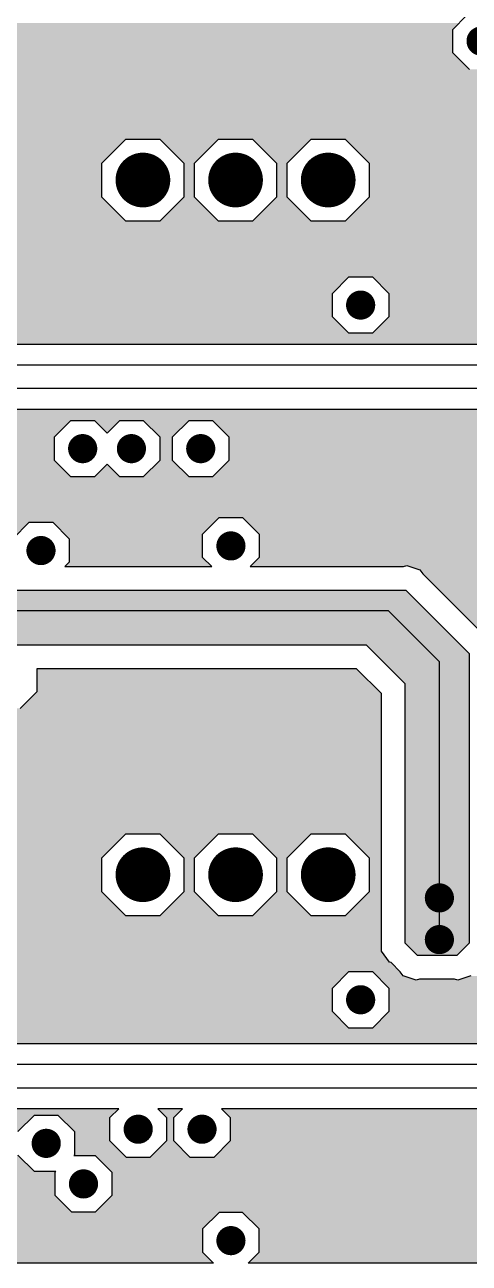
# Model space of a CAD drawing. Extents: x 295 to 953, y 10 to 290.
# Drawn here: x 785 to 805.1, y 91.3 to 147.3 of the extents above; entities that cross this region are included whole.
import ezdxf

# ---------------------------------------------------------------- set-up
doc = ezdxf.new("R2010")
doc.units = 0
doc.header["$LTSCALE"] = 5
doc.header["$MEASUREMENT"] = 0
doc.layers.get('0').update_dxf_attribs({"linetype": 'CONTINUOUS', "lineweight": 25})
doc.layers.add('L3-INT2_GBR', color=2, linetype='CONTINUOUS')

msp = doc.modelspace()

# ---------------------------------------------------------------- linework, layer by layer
at = {"color": 7}
for points, const_width in [([(805.943, 146.608, -1), (805.283, 146.608, -1)], 0.66), ([(790.934, 140.321, -1), (789.697, 140.321, -1)], 1.238), ([(795.125, 140.321, -1), (793.888, 140.321, -1)], 1.238), ([(799.316, 140.321, -1), (798.079, 140.321, -1)], 1.238), ([(800.494, 134.663, -1), (799.834, 134.663, -1)], 0.66), ([(787.921, 128.167, -1), (787.261, 128.167, -1)], 0.66), ([(790.126, 128.167, -1), (789.466, 128.167, -1)], 0.66), ([(793.261, 128.167, -1), (792.601, 128.167, -1)], 0.66), ([(794.627, 123.767, -1), (793.967, 123.767, -1)], 0.66), ([(786.035, 123.557, -1), (785.375, 123.557, -1)], 0.66), ([(790.934, 108.889, -1), (789.697, 108.889, -1)], 1.238), ([(795.125, 108.889, -1), (793.888, 108.889, -1)], 1.238), ([(799.316, 108.889, -1), (798.079, 108.889, -1)], 1.238), ([(804.057, 107.841, -1), (803.397, 107.841, -1)], 0.66), ([(804.057, 105.955, -1), (803.397, 105.955, -1)], 0.66), ([(800.494, 103.231, -1), (799.834, 103.231, -1)], 0.66), ([(790.433, 97.375, -1), (789.773, 97.375, -1)], 0.66), ([(793.32, 97.375, -1), (792.66, 97.375, -1)], 0.66), ([(786.271, 96.735, -1), (785.611, 96.735, -1)], 0.66), ([(787.958, 94.9, -1), (787.298, 94.9, -1)], 0.66), ([(794.627, 92.334, -1), (793.967, 92.334, -1)], 0.66)]:
    msp.add_lwpolyline(points, format="xyb", close=True, dxfattribs=dict(at, const_width=const_width))
at = {"layer": 'L3-INT2_GBR', "color": 7}
for p, q in [((804.334, 147.137), (804.956, 147.761)), ((804.334, 146.078), (804.334, 147.137)), ((805.083, 145.329), (804.334, 146.078)), ((788.459, 141.09), (789.546, 142.177)), ((789.546, 142.177), (791.084, 142.177)), ((791.084, 142.177), (792.172, 141.09)), ((792.65, 141.09), (793.737, 142.177)), ((793.737, 142.177), (795.275, 142.177)), ((795.275, 142.177), (796.363, 141.09)), ((796.841, 141.09), (797.928, 142.177)), ((797.928, 142.177), (799.466, 142.177)), ((799.466, 142.177), (800.554, 141.09)), ((788.459, 139.552), (788.459, 141.09)), ((792.172, 141.09), (792.172, 139.552)), ((792.65, 139.552), (792.65, 141.09)), ((796.363, 141.09), (796.363, 139.552)), ((796.841, 139.552), (796.841, 141.09)), ((800.554, 141.09), (800.554, 139.552)), ((789.546, 138.465), (788.459, 139.552)), ((792.172, 139.552), (791.084, 138.465)), ((793.737, 138.465), (792.65, 139.552)), ((796.363, 139.552), (795.275, 138.465)), ((797.928, 138.465), (796.841, 139.552)), ((800.554, 139.552), (799.466, 138.465)), ((791.084, 138.465), (789.546, 138.465)), ((795.275, 138.465), (793.737, 138.465)), ((799.466, 138.465), (797.928, 138.465)), ((798.886, 135.193), (799.635, 135.942)), ((799.635, 135.942), (800.694, 135.942)), ((800.694, 135.942), (801.443, 135.193)), ((798.886, 134.134), (798.886, 135.193)), ((801.443, 135.193), (801.443, 134.134)), ((799.635, 133.385), (798.886, 134.134)), ((801.443, 134.134), (800.694, 133.385)), ((800.694, 133.385), (799.635, 133.385)), ((775.657, 132.888), (808.556, 132.888)), ((808.949, 131.939), (776.05, 131.939)), ((809.384, 130.891), (776.485, 130.891)), ((809.777, 129.943), (776.878, 129.943)), ((786.313, 128.697), (787.062, 129.446)), ((787.062, 129.446), (788.121, 129.446)), ((788.121, 129.446), (788.693, 128.874)), ((788.693, 128.874), (789.266, 129.446)), ((789.266, 129.446), (790.325, 129.446)), ((790.325, 129.446), (791.074, 128.697)), ((791.652, 128.697), (792.401, 129.446)), ((792.401, 129.446), (793.46, 129.446)), ((793.46, 129.446), (794.209, 128.697)), ((786.313, 127.638), (786.313, 128.697)), ((791.074, 128.697), (791.074, 127.638)), ((791.652, 127.638), (791.652, 128.697)), ((794.209, 128.697), (794.209, 127.638)), ((787.062, 126.889), (786.313, 127.638)), ((788.693, 127.461), (788.121, 126.889)), ((789.266, 126.889), (788.693, 127.461)), ((791.074, 127.638), (790.325, 126.889)), ((792.401, 126.889), (791.652, 127.638)), ((794.209, 127.638), (793.46, 126.889)), ((788.121, 126.889), (787.062, 126.889)), ((790.325, 126.889), (789.266, 126.889)), ((793.46, 126.889), (792.401, 126.889)), ((793.018, 124.296), (793.767, 125.045)), ((793.767, 125.045), (794.827, 125.045)), ((794.827, 125.045), (795.576, 124.296)), ((784.427, 124.087), (785.176, 124.836)), ((785.176, 124.836), (786.235, 124.836)), ((786.235, 124.836), (786.984, 124.087)), ((786.984, 124.087), (786.984, 123.028)), ((793.018, 123.237), (793.018, 124.296)), ((795.576, 124.296), (795.576, 123.237)), ((786.984, 123.028), (786.786, 122.83)), ((786.786, 122.83), (793.426, 122.83)), ((793.426, 122.83), (793.018, 123.237)), ((795.576, 123.237), (795.168, 122.83)), ((795.168, 122.83), (802.11, 122.83)), ((802.11, 122.83), (802.26, 122.879)), ((802.26, 122.879), (802.846, 122.688)), ((802.846, 122.688), (802.982, 122.5)), ((802.982, 122.5), (805.703, 119.779)), ((768.573, 121.757), (802.209, 121.757)), ((802.209, 121.757), (805.07, 118.896)), ((801.422, 120.833), (769.36, 120.833)), ((801.422, 120.833), (803.727, 118.528)), ((800.425, 119.28), (770.147, 119.28)), ((802.174, 117.531), (800.425, 119.28)), ((805.07, 118.896), (805.07, 105.797)), ((803.727, 105.955), (803.727, 118.528)), ((785.517, 118.208), (785.517, 117.16)), ((799.981, 118.208), (785.517, 118.208)), ((801.101, 117.088), (799.981, 118.208)), ((785.517, 117.16), (784.768, 116.411)), ((802.174, 105.797), (802.174, 117.531)), ((801.101, 105.437), (801.101, 117.088)), ((788.459, 109.658), (789.546, 110.745)), ((789.546, 110.745), (791.084, 110.745)), ((791.084, 110.745), (792.172, 109.658)), ((792.65, 109.658), (793.737, 110.745)), ((793.737, 110.745), (795.275, 110.745)), ((795.275, 110.745), (796.363, 109.658)), ((796.841, 109.658), (797.928, 110.745)), ((797.928, 110.745), (799.466, 110.745)), ((799.466, 110.745), (800.554, 109.658)), ((788.459, 108.12), (788.459, 109.658)), ((792.172, 109.658), (792.172, 108.12)), ((792.65, 108.12), (792.65, 109.658)), ((796.363, 109.658), (796.363, 108.12)), ((796.841, 108.12), (796.841, 109.658)), ((800.554, 109.658), (800.554, 108.12)), ((789.546, 107.032), (788.459, 108.12)), ((792.172, 108.12), (791.084, 107.032)), ((793.737, 107.032), (792.65, 108.12)), ((796.363, 108.12), (795.275, 107.032)), ((797.928, 107.032), (796.841, 108.12)), ((800.554, 108.12), (799.466, 107.032)), ((791.084, 107.032), (789.546, 107.032)), ((795.275, 107.032), (793.737, 107.032)), ((799.466, 107.032), (797.928, 107.032)), ((801.464, 104.939), (801.101, 105.437)), ((802.73, 105.241), (802.174, 105.797)), ((805.07, 105.797), (804.514, 105.241)), ((801.54, 104.914), (801.464, 104.939)), ((801.955, 104.498), (801.54, 104.914)), ((804.514, 105.241), (802.73, 105.241)), ((798.886, 103.76), (799.635, 104.51)), ((799.635, 104.51), (800.694, 104.51)), ((800.694, 104.51), (801.443, 103.76)), ((802.093, 104.31), (801.955, 104.498)), ((802.679, 104.119), (802.093, 104.31)), ((805.151, 104.31), (804.565, 104.119)), ((798.886, 102.701), (798.886, 103.76)), ((801.443, 103.76), (801.443, 102.701)), ((802.829, 104.168), (802.679, 104.119)), ((804.415, 104.168), (802.829, 104.168)), ((804.565, 104.119), (804.415, 104.168)), ((799.635, 101.952), (798.886, 102.701)), ((801.443, 102.701), (800.694, 101.952)), ((800.694, 101.952), (799.635, 101.952)), ((771.273, 101.246), (832.673, 101.246)), ((833.065, 100.297), (771.665, 100.297)), ((772.101, 99.249), (833.484, 99.249)), ((789.22, 98.301), (772.494, 98.301)), ((788.824, 97.905), (789.22, 98.301)), ((790.985, 98.301), (791.381, 97.905)), ((792.107, 98.301), (790.985, 98.301)), ((791.711, 97.905), (792.107, 98.301)), ((793.873, 98.301), (794.269, 97.905)), ((833.877, 98.301), (793.873, 98.301)), ((784.663, 97.264), (785.412, 98.014)), ((785.412, 98.014), (786.471, 98.014)), ((786.471, 98.014), (787.22, 97.264)), ((788.824, 96.845), (788.824, 97.905)), ((791.381, 97.905), (791.381, 96.845)), ((791.711, 96.845), (791.711, 97.905)), ((794.269, 97.905), (794.269, 96.845)), ((787.22, 97.264), (787.22, 96.205)), ((789.573, 96.096), (788.824, 96.845)), ((791.381, 96.845), (790.632, 96.096)), ((792.46, 96.096), (791.711, 96.845)), ((794.269, 96.845), (793.52, 96.096)), ((785.412, 95.456), (784.663, 96.205)), ((787.22, 96.205), (787.194, 96.179)), ((787.194, 96.179), (788.157, 96.179)), ((788.157, 96.179), (788.906, 95.43)), ((790.632, 96.096), (789.573, 96.096)), ((793.52, 96.096), (792.46, 96.096)), ((786.375, 95.456), (785.412, 95.456)), ((786.349, 95.43), (786.375, 95.456)), ((786.349, 94.37), (786.349, 95.43)), ((788.906, 95.43), (788.906, 94.37)), ((787.098, 93.621), (786.349, 94.37)), ((788.906, 94.37), (788.157, 93.621)), ((788.157, 93.621), (787.098, 93.621)), ((793.767, 93.613), (793.018, 92.864)), ((794.827, 93.613), (793.767, 93.613)), ((795.576, 92.864), (794.827, 93.613)), ((793.018, 92.864), (793.018, 91.805)), ((795.576, 91.805), (795.576, 92.864)), ((793.018, 91.805), (793.511, 91.311)), ((795.082, 91.311), (795.576, 91.805)), ((793.511, 91.311), (761.554, 91.311)), ((853.916, 91.311), (795.082, 91.311))]:
    msp.add_line(p, q, dxfattribs=at)
for points in [[(804.334, 147.137), (804.62, 147.424), (769.974, 147.137), (770.261, 147.424)], [(804.334, 147.048), (804.334, 147.137), (769.885, 147.048), (769.974, 147.137)], [(804.334, 147.048), (804.334, 147.048), (775.338, 147.048), (774.279, 147.048)], [(804.334, 146.299), (804.334, 147.048), (776.087, 146.299), (775.338, 147.048)], [(804.334, 146.078), (804.334, 146.299), (776.087, 146.078), (776.087, 146.299)], [(805.083, 145.329), (804.334, 146.078), (776.087, 145.329), (776.087, 146.078)], [(839.659, 144.491), (839.659, 145.24), (775.338, 144.491), (776.087, 145.24)], [(839.659, 145.24), (839.659, 145.329), (776.087, 145.24), (776.087, 145.329)], [(839.659, 144.115), (839.659, 144.491), (766.239, 144.115), (766.239, 144.491)], [(839.659, 144.115), (839.659, 144.115), (782.882, 144.115), (781.823, 144.115)], [(839.659, 143.365), (839.659, 144.115), (783.631, 143.365), (782.882, 144.115)], [(839.659, 142.39), (839.659, 143.365), (783.631, 142.39), (783.631, 143.365)], [(839.574, 142.306), (839.659, 142.39), (783.631, 142.306), (783.631, 142.39)], [(788.926, 141.557), (789.546, 142.177), (782.882, 141.557), (783.503, 142.177)], [(839.446, 142.177), (839.574, 142.306), (783.503, 142.177), (783.631, 142.306)], [(793.737, 142.177), (793.737, 142.177), (791.084, 142.177), (789.546, 142.177)], [(792.65, 141.09), (793.737, 142.177), (792.172, 141.09), (791.084, 142.177)], [(797.928, 142.177), (797.928, 142.177), (795.275, 142.177), (793.737, 142.177)], [(796.841, 141.09), (797.928, 142.177), (796.363, 141.09), (795.275, 142.177)], [(839.446, 142.177), (839.446, 142.177), (799.466, 142.177), (797.928, 142.177)], [(838.358, 141.09), (839.446, 142.177), (800.554, 141.09), (799.466, 142.177)], [(788.459, 141.09), (788.926, 141.557), (769.842, 141.09), (770.309, 141.557)], [(788.459, 140.762), (788.459, 140.928), (717.083, 140.762), (716.917, 140.928)], [(788.459, 140.928), (788.459, 140.928), (745.571, 140.928), (746.63, 140.928)], [(788.459, 140.762), (788.459, 140.762), (762.975, 140.762), (761.916, 140.762)], [(788.459, 140.013), (788.459, 140.762), (763.724, 140.013), (762.975, 140.762)], [(788.459, 140.928), (788.459, 141.09), (769.68, 140.928), (769.842, 141.09)], [(792.65, 139.552), (792.65, 141.09), (792.172, 139.552), (792.172, 141.09)], [(796.841, 139.552), (796.841, 141.09), (796.363, 139.552), (796.363, 141.09)], [(836.821, 139.552), (838.358, 141.09), (800.554, 139.552), (800.554, 141.09)], [(788.459, 139.552), (788.459, 140.013), (763.724, 139.552), (763.724, 140.013)], [(788.926, 139.085), (788.459, 139.552), (763.724, 139.085), (763.724, 139.552)], [(793.737, 138.465), (792.65, 139.552), (791.084, 138.465), (792.172, 139.552)], [(797.928, 138.465), (796.841, 139.552), (795.275, 138.465), (796.363, 139.552)], [(836.652, 139.384), (836.821, 139.552), (800.385, 139.384), (800.554, 139.552)], [(788.926, 139.085), (788.926, 139.085), (781.415, 139.085), (780.356, 139.085)], [(789.546, 138.465), (788.926, 139.085), (782.036, 138.465), (781.415, 139.085)], [(814.301, 138.633), (815.052, 139.384), (799.635, 138.633), (800.385, 139.384)], [(814.004, 138.336), (814.133, 138.465), (782.164, 138.336), (782.036, 138.465)], [(814.133, 138.465), (814.301, 138.633), (799.466, 138.465), (799.635, 138.633)], [(812.945, 137.277), (814.004, 138.336), (782.164, 137.277), (782.164, 138.336)], [(812.196, 136.528), (812.945, 137.277), (781.415, 136.528), (782.164, 137.277)], [(811.61, 135.942), (812.196, 136.528), (763.604, 135.942), (763.018, 136.528)], [(799.514, 135.822), (799.635, 135.942), (763.724, 135.822), (763.604, 135.942)], [(798.886, 135.193), (799.514, 135.822), (763.724, 135.193), (763.724, 135.822)], [(811.61, 135.942), (811.61, 135.942), (800.694, 135.942), (799.635, 135.942)], [(810.861, 135.193), (811.61, 135.942), (801.443, 135.193), (800.694, 135.942)], [(798.886, 134.762), (798.886, 135.193), (763.724, 134.762), (763.724, 135.193)], [(809.802, 134.134), (810.861, 135.193), (801.443, 134.134), (801.443, 135.193)], [(798.886, 134.475), (798.886, 134.762), (763.437, 134.475), (763.724, 134.762)], [(798.886, 134.475), (798.886, 134.475), (768.423, 134.475), (767.364, 134.475)], [(798.886, 134.134), (798.886, 134.475), (768.765, 134.134), (768.423, 134.475)], [(799.293, 133.726), (798.886, 134.134), (769.172, 133.726), (768.765, 134.134)], [(809.053, 133.385), (809.802, 134.134), (800.694, 133.385), (801.443, 134.134)], [(799.635, 133.385), (799.293, 133.726), (769.172, 133.385), (769.172, 133.726)], [(808.556, 132.888), (809.053, 133.385), (769.172, 132.888), (769.172, 133.385)], [(845.397, 129.446), (845.231, 129.613), (776.381, 129.446), (776.548, 129.613)], [(813.046, 129.613), (812.716, 129.943), (776.548, 129.613), (776.878, 129.943)], [(787.062, 129.446), (787.062, 129.446), (781.206, 129.446), (780.146, 129.446)], [(786.313, 128.697), (787.062, 129.446), (781.955, 128.697), (781.206, 129.446)], [(789.266, 129.446), (789.266, 129.446), (788.121, 129.446), (787.062, 129.446)], [(788.693, 128.874), (789.266, 129.446), (788.693, 128.874), (788.121, 129.446)], [(792.401, 129.446), (792.401, 129.446), (790.325, 129.446), (789.266, 129.446)], [(791.652, 128.697), (792.401, 129.446), (791.074, 128.697), (790.325, 129.446)], [(845.397, 129.446), (845.397, 129.446), (793.46, 129.446), (792.401, 129.446)], [(845.722, 129.121), (845.397, 129.446), (793.785, 129.121), (793.46, 129.446)], [(848.92, 128.697), (849.344, 129.121), (794.209, 128.697), (793.785, 129.121)], [(786.313, 127.638), (786.313, 128.697), (781.955, 127.638), (781.955, 128.697)], [(791.652, 127.638), (791.652, 128.697), (791.074, 127.638), (791.074, 128.697)], [(848.826, 128.603), (848.92, 128.697), (794.209, 128.603), (794.209, 128.697)], [(848.826, 127.638), (848.826, 128.603), (794.209, 127.638), (794.209, 128.603)], [(787.062, 126.889), (786.313, 127.638), (781.206, 126.889), (781.955, 127.638)], [(789.266, 126.889), (788.693, 127.461), (788.121, 126.889), (788.693, 127.461)], [(792.401, 126.889), (791.652, 127.638), (790.325, 126.889), (791.074, 127.638)], [(848.826, 127.195), (848.826, 127.638), (793.767, 127.195), (794.209, 127.638)], [(849.169, 126.722), (849.003, 126.889), (753.75, 126.722), (753.916, 126.889)], [(849.169, 126.722), (849.169, 126.722), (756.269, 126.722), (755.21, 126.722)], [(849.344, 126.547), (849.169, 126.722), (756.444, 126.547), (756.269, 126.722)], [(849.003, 126.889), (848.826, 127.065), (793.46, 126.889), (793.637, 127.065)], [(848.826, 127.065), (848.826, 127.195), (793.637, 127.065), (793.767, 127.195)], [(845.148, 125.973), (845.722, 126.547), (757.018, 125.973), (756.444, 126.547)], [(844.635, 125.46), (845.148, 125.973), (757.018, 125.46), (757.018, 125.973)], [(844.635, 125.045), (844.635, 125.46), (757.018, 125.045), (757.018, 125.46)], [(793.635, 124.913), (793.767, 125.045), (757.018, 124.913), (757.018, 125.045)], [(844.635, 125.045), (844.635, 125.045), (794.827, 125.045), (793.767, 125.045)], [(844.635, 124.296), (844.635, 125.045), (795.576, 124.296), (794.827, 125.045)], [(793.558, 124.836), (793.635, 124.913), (756.941, 124.836), (757.018, 124.913)], [(785.176, 124.836), (785.176, 124.836), (774.5, 124.836), (773.441, 124.836)], [(784.427, 124.087), (785.176, 124.836), (775.249, 124.087), (774.5, 124.836)], [(793.558, 124.836), (793.558, 124.836), (786.235, 124.836), (785.176, 124.836)], [(793.018, 124.296), (793.558, 124.836), (786.774, 124.296), (786.235, 124.836)], [(793.018, 124.087), (793.018, 124.296), (786.984, 124.087), (786.774, 124.296)], [(793.018, 123.237), (793.018, 124.087), (786.984, 123.237), (786.984, 124.087)], [(844.635, 123.922), (844.635, 124.296), (795.576, 123.922), (795.576, 124.296)], [(845.32, 123.237), (844.635, 123.922), (795.576, 123.237), (795.576, 123.922)], [(793.426, 122.83), (793.228, 123.028), (786.786, 122.83), (786.984, 123.028)], [(793.228, 123.028), (793.018, 123.237), (786.984, 123.028), (786.984, 123.237)], [(802.11, 122.83), (802.26, 122.879), (795.168, 122.83), (795.218, 122.879)], [(845.678, 122.879), (845.32, 123.237), (795.218, 122.879), (795.576, 123.237)], [(845.722, 122.834), (845.678, 122.879), (802.396, 122.834), (802.26, 122.879)], [(849.197, 122.688), (849.344, 122.834), (802.846, 122.688), (802.396, 122.834)], [(849.009, 122.5), (849.197, 122.688), (802.982, 122.5), (802.846, 122.688)], [(848.826, 122.316), (849.009, 122.5), (803.166, 122.316), (802.982, 122.5)], [(848.826, 121.133), (848.826, 122.316), (804.349, 121.133), (803.166, 122.316)], [(804.685, 119.28), (802.209, 121.757), (766.097, 119.28), (768.573, 121.757)], [(802.209, 121.757), (802.209, 121.757), (768.573, 121.757), (802.209, 121.757)], [(808.036, 119.853), (809.317, 121.133), (805.629, 119.853), (804.349, 121.133)], [(804.685, 119.28), (804.685, 119.28), (800.425, 119.28), (770.147, 119.28)], [(805.07, 118.896), (804.685, 119.28), (800.809, 118.896), (800.425, 119.28)], [(805.07, 117.531), (805.07, 118.896), (802.174, 117.531), (800.809, 118.896)], [(801.029, 117.16), (799.981, 118.208), (785.517, 117.16), (785.517, 118.208)], [(799.981, 118.208), (799.981, 118.208), (785.517, 118.208), (789.546, 118.208)], [(799.981, 118.208), (799.981, 118.208), (797.928, 118.208), (799.981, 118.208)], [(801.101, 117.088), (801.029, 117.16), (785.445, 117.088), (785.517, 117.16)], [(805.07, 105.797), (805.07, 117.531), (802.174, 105.797), (802.174, 117.531)], [(801.101, 116.411), (801.101, 117.088), (784.768, 116.411), (785.445, 117.088)], [(801.101, 115.992), (801.101, 116.411), (775.338, 115.992), (775.757, 116.411)], [(801.101, 115.616), (801.101, 115.992), (767.999, 115.616), (768.375, 115.992)], [(801.101, 115.992), (801.101, 115.992), (774.279, 115.992), (775.338, 115.992)], [(801.101, 115.616), (801.101, 115.616), (775.338, 115.616), (774.279, 115.616)], [(801.101, 114.867), (801.101, 115.616), (776.087, 114.867), (775.338, 115.616)], [(801.101, 113.807), (801.101, 114.867), (776.087, 113.807), (776.087, 114.867)], [(801.101, 113.058), (801.101, 113.807), (775.338, 113.058), (776.087, 113.807)], [(801.101, 112.682), (801.101, 113.058), (766.239, 112.682), (766.239, 113.058)], [(801.101, 112.682), (801.101, 112.682), (782.882, 112.682), (781.823, 112.682)], [(801.101, 111.933), (801.101, 112.682), (783.631, 111.933), (782.882, 112.682)], [(801.101, 110.874), (801.101, 111.933), (783.631, 110.874), (783.631, 111.933)], [(788.926, 110.125), (789.546, 110.745), (782.882, 110.125), (783.503, 110.745)], [(801.101, 110.745), (801.101, 110.874), (783.503, 110.745), (783.631, 110.874)], [(793.737, 110.745), (793.737, 110.745), (791.084, 110.745), (789.546, 110.745)], [(792.65, 109.658), (793.737, 110.745), (792.172, 109.658), (791.084, 110.745)], [(797.928, 110.745), (797.928, 110.745), (795.275, 110.745), (793.737, 110.745)], [(796.841, 109.658), (797.928, 110.745), (796.363, 109.658), (795.275, 110.745)], [(801.101, 110.745), (801.101, 110.745), (799.466, 110.745), (797.928, 110.745)], [(801.101, 109.658), (801.101, 110.745), (800.554, 109.658), (799.466, 110.745)], [(788.459, 109.658), (788.926, 110.125), (769.842, 109.658), (770.309, 110.125)], [(788.459, 109.329), (788.459, 109.496), (665.095, 109.329), (665.095, 109.496)], [(788.459, 109.496), (788.459, 109.496), (745.571, 109.496), (746.63, 109.496)], [(788.459, 109.329), (788.459, 109.329), (762.975, 109.329), (761.916, 109.329)], [(788.459, 108.58), (788.459, 109.329), (763.724, 108.58), (762.975, 109.329)], [(788.459, 109.496), (788.459, 109.658), (769.68, 109.496), (769.842, 109.658)], [(792.65, 108.12), (792.65, 109.658), (792.172, 108.12), (792.172, 109.658)], [(796.841, 108.12), (796.841, 109.658), (796.363, 108.12), (796.363, 109.658)], [(801.101, 108.12), (801.101, 109.658), (800.554, 108.12), (800.554, 109.658)], [(788.459, 108.12), (788.459, 108.58), (763.724, 108.12), (763.724, 108.58)], [(788.926, 107.653), (788.459, 108.12), (763.724, 107.653), (763.724, 108.12)], [(788.926, 107.653), (788.926, 107.653), (781.415, 107.653), (780.356, 107.653)], [(789.546, 107.032), (788.926, 107.653), (782.036, 107.032), (781.415, 107.653)], [(793.737, 107.032), (792.65, 108.12), (791.084, 107.032), (792.172, 108.12)], [(797.928, 107.032), (796.841, 108.12), (795.275, 107.032), (796.363, 108.12)], [(801.101, 107.201), (801.101, 108.12), (799.635, 107.201), (800.554, 108.12)], [(801.101, 106.904), (801.101, 107.032), (782.164, 106.904), (782.036, 107.032)], [(801.101, 107.032), (801.101, 107.201), (799.466, 107.032), (799.635, 107.201)], [(801.101, 105.844), (801.101, 106.904), (782.164, 105.844), (782.164, 106.904)], [(801.35, 105.095), (801.101, 105.437), (781.415, 105.095), (781.757, 105.437)], [(801.101, 105.437), (801.101, 105.844), (781.757, 105.437), (782.164, 105.844)], [(804.514, 105.241), (805.07, 105.797), (802.73, 105.241), (802.174, 105.797)], [(801.464, 104.939), (801.35, 105.095), (763.175, 104.939), (763.018, 105.095)], [(801.54, 104.914), (801.464, 104.939), (763.199, 104.914), (763.175, 104.939)], [(801.943, 104.51), (801.54, 104.914), (763.604, 104.51), (763.199, 104.914)], [(799.514, 104.389), (799.635, 104.51), (763.724, 104.389), (763.604, 104.51)], [(798.993, 103.868), (799.514, 104.389), (763.724, 103.868), (763.724, 104.389)], [(801.943, 104.51), (801.943, 104.51), (800.694, 104.51), (799.635, 104.51)], [(801.955, 104.498), (801.943, 104.51), (800.705, 104.498), (800.694, 104.51)], [(802.093, 104.31), (801.955, 104.498), (800.894, 104.31), (800.705, 104.498)], [(802.679, 104.119), (802.093, 104.31), (801.085, 104.119), (800.894, 104.31)], [(835.545, 104.119), (835.737, 104.31), (804.565, 104.119), (805.151, 104.31)], [(798.993, 103.868), (798.993, 103.868), (769.248, 103.868), (768.189, 103.868)], [(798.886, 103.76), (798.993, 103.868), (769.355, 103.76), (769.248, 103.868)], [(798.886, 103.119), (798.886, 103.76), (769.997, 103.119), (769.355, 103.76)], [(835.187, 103.76), (835.545, 104.119), (801.443, 103.76), (801.085, 104.119)], [(834.128, 102.701), (835.187, 103.76), (801.443, 102.701), (801.443, 103.76)], [(804.565, 104.119), (804.415, 104.168), (802.679, 104.119), (802.829, 104.168)], [(804.415, 104.168), (804.415, 104.168), (802.829, 104.168), (804.415, 104.168)], [(798.886, 102.701), (798.886, 103.119), (769.997, 102.701), (769.997, 103.119)], [(799.527, 102.059), (798.886, 102.701), (769.997, 102.059), (769.997, 102.701)], [(833.379, 101.952), (834.128, 102.701), (800.694, 101.952), (801.443, 102.701)], [(799.635, 101.952), (799.527, 102.059), (769.89, 101.952), (769.997, 102.059)], [(832.737, 101.31), (833.379, 101.952), (769.248, 101.31), (769.89, 101.952)], [(832.673, 101.246), (832.737, 101.31), (761, 101.246), (760.936, 101.31)], [(788.933, 98.014), (789.22, 98.301), (772.207, 98.014), (772.494, 98.301)], [(789.22, 98.301), (789.22, 98.301), (785.412, 98.301), (789.22, 98.301)], [(791.711, 97.905), (792.107, 98.301), (791.381, 97.905), (790.985, 98.301)], [(792.107, 98.301), (792.107, 98.301), (790.985, 98.301), (792.107, 98.301)], [(853.916, 97.905), (853.916, 98.301), (794.269, 97.905), (793.873, 98.301)], [(853.916, 98.301), (853.916, 98.301), (793.873, 98.301), (833.877, 98.301)], [(785.412, 98.014), (785.412, 98.014), (781.206, 98.014), (780.146, 98.014)], [(784.663, 97.264), (785.412, 98.014), (781.955, 97.264), (781.206, 98.014)], [(788.933, 98.014), (788.933, 98.014), (786.471, 98.014), (785.412, 98.014)], [(788.824, 97.905), (788.933, 98.014), (786.58, 97.905), (786.471, 98.014)], [(788.824, 97.264), (788.824, 97.905), (787.22, 97.264), (786.58, 97.905)], [(791.711, 96.845), (791.711, 97.905), (791.381, 96.845), (791.381, 97.905)], [(853.916, 96.845), (853.916, 97.905), (794.269, 96.845), (794.269, 97.905)], [(788.824, 96.845), (788.824, 97.264), (787.22, 96.845), (787.22, 97.264)], [(789.464, 96.205), (788.824, 96.845), (787.22, 96.205), (787.22, 96.845)], [(792.46, 96.096), (791.711, 96.845), (790.632, 96.096), (791.381, 96.845)], [(853.916, 96.096), (853.916, 96.845), (793.52, 96.096), (794.269, 96.845)], [(785.412, 95.456), (784.663, 96.205), (781.206, 95.456), (781.955, 96.205)], [(789.49, 96.179), (789.464, 96.205), (787.194, 96.179), (787.22, 96.205)], [(789.49, 96.179), (789.49, 96.179), (788.157, 96.179), (787.194, 96.179)], [(789.573, 96.096), (789.49, 96.179), (788.24, 96.096), (788.157, 96.179)], [(853.916, 95.43), (853.916, 96.096), (788.906, 95.43), (788.24, 96.096)], [(786.349, 95.43), (786.375, 95.456), (757.018, 95.43), (757.018, 95.456)], [(786.349, 94.516), (786.349, 95.43), (757.018, 94.516), (757.018, 95.43)], [(853.916, 94.37), (853.916, 95.43), (788.906, 94.37), (788.906, 95.43)], [(786.603, 94.116), (786.349, 94.37), (756.619, 94.116), (756.873, 94.37)], [(786.349, 94.37), (786.349, 94.516), (756.873, 94.37), (757.018, 94.516)], [(853.916, 93.621), (853.916, 94.37), (788.157, 93.621), (788.906, 94.37)], [(786.603, 94.116), (786.603, 94.116), (774.957, 94.116), (773.898, 94.116)], [(787.098, 93.621), (786.603, 94.116), (775.452, 93.621), (774.957, 94.116)], [(853.916, 93.613), (853.916, 93.621), (775.46, 93.613), (775.452, 93.621)], [(793.521, 93.367), (793.767, 93.613), (775.706, 93.367), (775.46, 93.613)], [(853.916, 93.613), (853.916, 93.613), (794.827, 93.613), (793.767, 93.613)], [(853.916, 92.864), (853.916, 93.613), (795.576, 92.864), (794.827, 93.613)], [(793.018, 92.864), (793.521, 93.367), (775.706, 92.864), (775.706, 93.367)], [(793.018, 92.308), (793.018, 92.864), (775.706, 92.308), (775.706, 92.864)], [(853.916, 91.805), (853.916, 92.864), (795.576, 91.805), (795.576, 92.864)], [(793.018, 91.805), (793.018, 92.308), (775.203, 91.805), (775.706, 92.308)], [(793.511, 91.311), (793.437, 91.385), (761.554, 91.311), (761.628, 91.385)], [(793.437, 91.385), (793.264, 91.559), (761.628, 91.385), (761.628, 91.559)], [(793.264, 91.559), (793.018, 91.805), (774.957, 91.559), (775.203, 91.805)], [(853.916, 91.311), (853.916, 91.805), (795.082, 91.311), (795.576, 91.805)]]:
    msp.add_solid(points, dxfattribs=at)

doc.saveas('drawing.dxf')
